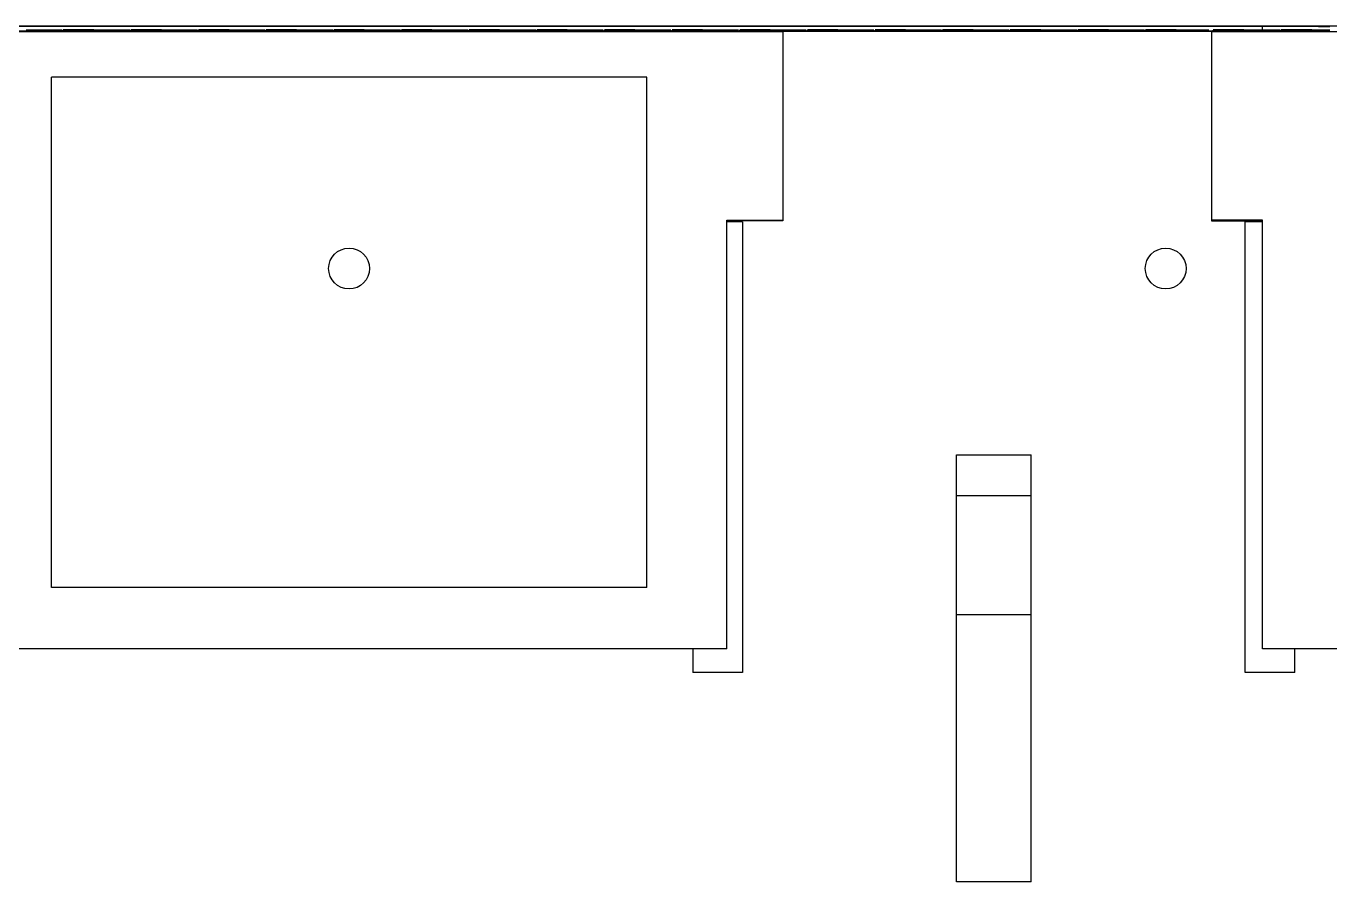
# Model space of a CAD drawing. Header units: millimetres. Extents: x 5016 to 6204, y 3065 to 3485.
# Drawn here: x 6048.5 to 6125.3, y 3377.4 to 3427.7 of the extents above; entities that cross this region are included whole.
import ezdxf

# ---------------------------------------------------------------- set-up
doc = ezdxf.new("R2010")
doc.units = ezdxf.units.MM

msp = doc.modelspace()

# ---------------------------------------------------------------- linework, layer by layer
at = {"color": 7}
for p, q in [((6134.315, 3427.728), (6000.785, 3427.728)), ((6121.28, 3427.703), (6013.82, 3427.703)), ((6121.28, 3427.703), (6121.28, 3427.504)), ((6013.82, 3427.446), (6121.28, 3427.446)), ((6093.075, 3427.387), (6042.025, 3427.387)), ((6052.526, 3427.504), (6050.735, 3427.504)), ((6050.735, 3427.446), (6050.735, 3427.483)), ((6052.526, 3427.483), (6052.526, 3427.446)), ((6056.506, 3427.504), (6054.715, 3427.504)), ((6054.715, 3427.446), (6054.715, 3427.483)), ((6056.506, 3427.483), (6056.506, 3427.446)), ((6060.486, 3427.504), (6058.695, 3427.504)), ((6058.695, 3427.446), (6058.695, 3427.483)), ((6060.486, 3427.483), (6060.486, 3427.446)), ((6064.466, 3427.504), (6062.675, 3427.504)), ((6062.675, 3427.446), (6062.675, 3427.483)), ((6064.466, 3427.483), (6064.466, 3427.446)), ((6068.446, 3427.504), (6066.655, 3427.504)), ((6066.655, 3427.446), (6066.655, 3427.483)), ((6068.446, 3427.483), (6068.446, 3427.446)), ((6072.426, 3427.504), (6070.635, 3427.504)), ((6070.635, 3427.446), (6070.635, 3427.483)), ((6072.426, 3427.483), (6072.426, 3427.446)), ((6076.406, 3427.504), (6074.615, 3427.504)), ((6074.615, 3427.446), (6074.615, 3427.483)), ((6076.406, 3427.483), (6076.406, 3427.446)), ((6080.386, 3427.504), (6078.595, 3427.504)), ((6078.595, 3427.446), (6078.595, 3427.483)), ((6080.386, 3427.483), (6080.386, 3427.446)), ((6084.366, 3427.504), (6082.575, 3427.504)), ((6082.575, 3427.446), (6082.575, 3427.483)), ((6084.366, 3427.483), (6084.366, 3427.446)), ((6088.346, 3427.504), (6086.555, 3427.504)), ((6086.555, 3427.446), (6086.555, 3427.483)), ((6088.346, 3427.483), (6088.346, 3427.446)), ((6092.326, 3427.504), (6090.535, 3427.504)), ((6090.535, 3427.446), (6090.535, 3427.483)), ((6092.326, 3427.483), (6092.326, 3427.446)), ((6118.299, 3427.409), (6093.075, 3427.409)), ((6093.075, 3427.387), (6093.075, 3416.28)), ((6096.306, 3427.504), (6094.515, 3427.504)), ((6094.515, 3427.446), (6094.515, 3427.483)), ((6096.306, 3427.483), (6096.306, 3427.446)), ((6100.286, 3427.504), (6098.495, 3427.504)), ((6098.495, 3427.446), (6098.495, 3427.483)), ((6100.286, 3427.483), (6100.286, 3427.446)), ((6104.266, 3427.504), (6102.475, 3427.504)), ((6102.475, 3427.446), (6102.475, 3427.483)), ((6104.266, 3427.483), (6104.266, 3427.446)), ((6108.246, 3427.504), (6106.455, 3427.504)), ((6106.455, 3427.446), (6106.455, 3427.483)), ((6108.246, 3427.483), (6108.246, 3427.446)), ((6112.226, 3427.504), (6110.435, 3427.504)), ((6110.435, 3427.446), (6110.435, 3427.483)), ((6112.226, 3427.483), (6112.226, 3427.446)), ((6116.206, 3427.504), (6114.415, 3427.504)), ((6114.415, 3427.446), (6114.415, 3427.483)), ((6116.206, 3427.483), (6116.206, 3427.446)), ((6143.582, 3427.387), (6118.299, 3427.387)), ((6118.299, 3427.387), (6118.299, 3416.28)), ((6120.186, 3427.504), (6118.395, 3427.504)), ((6118.395, 3427.446), (6118.395, 3427.483)), ((6120.186, 3427.483), (6120.186, 3427.446)), ((6122.375, 3427.447), (6122.375, 3427.483)), ((6085.067, 3424.725), (6050.033, 3424.725)), ((6050.033, 3394.696), (6050.033, 3424.725)), ((6085.067, 3394.696), (6085.067, 3424.725)), ((6089.772, 3416.317), (6093.075, 3416.317)), ((6089.772, 3391.093), (6089.772, 3416.317)), ((6093.075, 3416.28), (6089.772, 3416.28)), ((6090.697, 3416.217), (6089.772, 3416.217)), ((6090.697, 3416.217), (6090.697, 3389.691)), ((6121.302, 3416.317), (6118.299, 3416.317)), ((6118.299, 3416.28), (6121.302, 3416.28)), ((6121.302, 3416.217), (6120.276, 3416.217)), ((6120.276, 3389.691), (6120.276, 3416.217)), ((6121.302, 3391.093), (6121.302, 3416.317)), ((6103.285, 3402.504), (6107.689, 3402.504)), ((6103.285, 3377.38), (6103.285, 3402.504)), ((6107.689, 3377.38), (6107.689, 3402.504)), ((6107.689, 3400.102), (6103.285, 3400.102)), ((6085.067, 3394.696), (6050.033, 3394.696)), ((6107.689, 3393.095), (6103.285, 3393.095)), ((6089.772, 3391.093), (6045.329, 3391.093)), ((6087.77, 3391.093), (6087.77, 3389.691)), ((6144.583, 3391.093), (6121.302, 3391.093)), ((6123.204, 3389.691), (6123.204, 3391.093)), ((6090.697, 3389.691), (6087.77, 3389.691)), ((6123.204, 3389.691), (6120.276, 3389.691)), ((6107.689, 3377.38), (6103.285, 3377.38))]:
    msp.add_line(p, q, dxfattribs=at)
for points in [[(6050.669, 3427.485, 0), (6050.646, 3427.485, 0), (6050.621, 3427.486, 0), (6050.592, 3427.486, 0), (6050.561, 3427.486, 0), (6050.526, 3427.486, 0), (6050.489, 3427.487, 0), (6050.449, 3427.487, 0), (6050.406, 3427.487, 0), (6050.362, 3427.487, 0), (6050.315, 3427.487, 0), (6050.265, 3427.488, 0), (6050.214, 3427.488, 0), (6050.161, 3427.488, 0), (6050.107, 3427.488, 0), (6050.051, 3427.488, 0), (6049.993, 3427.488, 0), (6049.935, 3427.488, 0), (6049.876, 3427.489, 0), (6049.816, 3427.489, 0), (6049.755, 3427.489, 0), (6049.694, 3427.489, 0), (6049.633, 3427.489, 0), (6049.572, 3427.489, 0), (6049.511, 3427.489, 0), (6049.451, 3427.489, 0), (6049.391, 3427.489, 0), (6049.332, 3427.488, 0), (6049.273, 3427.488, 0), (6049.216, 3427.488, 0), (6049.161, 3427.488, 0), (6049.106, 3427.488, 0), (6049.054, 3427.488, 0), (6049.003, 3427.488, 0), (6048.955, 3427.487, 0), (6048.908, 3427.487, 0), (6048.864, 3427.487, 0), (6048.822, 3427.487, 0), (6048.783, 3427.487, 0), (6048.746, 3427.486, 0), (6048.712, 3427.486, 0), (6048.681, 3427.486, 0), (6048.653, 3427.485, 0), (6048.628, 3427.485, 0), (6048.607, 3427.485, 0), (6048.588, 3427.485, 0), (6048.573, 3427.484, 0), (6048.561, 3427.484, 0), (6048.553, 3427.484, 0), (6048.547, 3427.483, 0), (6048.546, 3427.483, 0)], [(6054.649, 3427.485, 0), (6054.626, 3427.485, 0), (6054.601, 3427.486, 0), (6054.572, 3427.486, 0), (6054.541, 3427.486, 0), (6054.506, 3427.486, 0), (6054.469, 3427.487, 0), (6054.429, 3427.487, 0), (6054.386, 3427.487, 0), (6054.342, 3427.487, 0), (6054.295, 3427.487, 0), (6054.245, 3427.488, 0), (6054.194, 3427.488, 0), (6054.141, 3427.488, 0), (6054.087, 3427.488, 0), (6054.031, 3427.488, 0), (6053.973, 3427.488, 0), (6053.915, 3427.488, 0), (6053.856, 3427.489, 0), (6053.796, 3427.489, 0), (6053.735, 3427.489, 0), (6053.674, 3427.489, 0), (6053.613, 3427.489, 0), (6053.552, 3427.489, 0), (6053.491, 3427.489, 0), (6053.431, 3427.489, 0), (6053.371, 3427.489, 0), (6053.311, 3427.488, 0), (6053.253, 3427.488, 0), (6053.196, 3427.488, 0), (6053.141, 3427.488, 0), (6053.086, 3427.488, 0), (6053.034, 3427.488, 0), (6052.983, 3427.488, 0), (6052.935, 3427.487, 0), (6052.888, 3427.487, 0), (6052.844, 3427.487, 0), (6052.802, 3427.487, 0), (6052.763, 3427.487, 0), (6052.726, 3427.486, 0), (6052.692, 3427.486, 0), (6052.661, 3427.486, 0), (6052.633, 3427.485, 0), (6052.608, 3427.485, 0), (6052.587, 3427.485, 0), (6052.568, 3427.485, 0), (6052.553, 3427.484, 0), (6052.541, 3427.484, 0), (6052.533, 3427.484, 0), (6052.527, 3427.483, 0), (6052.526, 3427.483, 0)], [(6058.629, 3427.485, 0), (6058.606, 3427.485, 0), (6058.581, 3427.486, 0), (6058.552, 3427.486, 0), (6058.521, 3427.486, 0), (6058.486, 3427.486, 0), (6058.449, 3427.487, 0), (6058.409, 3427.487, 0), (6058.366, 3427.487, 0), (6058.322, 3427.487, 0), (6058.274, 3427.487, 0), (6058.225, 3427.488, 0), (6058.174, 3427.488, 0), (6058.121, 3427.488, 0), (6058.067, 3427.488, 0), (6058.011, 3427.488, 0), (6057.953, 3427.488, 0), (6057.895, 3427.488, 0), (6057.836, 3427.489, 0), (6057.776, 3427.489, 0), (6057.715, 3427.489, 0), (6057.654, 3427.489, 0), (6057.593, 3427.489, 0), (6057.532, 3427.489, 0), (6057.471, 3427.489, 0), (6057.41, 3427.489, 0), (6057.351, 3427.489, 0), (6057.291, 3427.488, 0), (6057.233, 3427.488, 0), (6057.176, 3427.488, 0), (6057.121, 3427.488, 0), (6057.066, 3427.488, 0), (6057.014, 3427.488, 0), (6056.963, 3427.488, 0), (6056.915, 3427.487, 0), (6056.868, 3427.487, 0), (6056.824, 3427.487, 0), (6056.782, 3427.487, 0), (6056.743, 3427.487, 0), (6056.706, 3427.486, 0), (6056.672, 3427.486, 0), (6056.641, 3427.486, 0), (6056.613, 3427.485, 0), (6056.588, 3427.485, 0), (6056.567, 3427.485, 0), (6056.548, 3427.485, 0), (6056.533, 3427.484, 0), (6056.521, 3427.484, 0), (6056.512, 3427.484, 0), (6056.507, 3427.483, 0), (6056.506, 3427.483, 0)], [(6062.609, 3427.485, 0), (6062.586, 3427.485, 0), (6062.561, 3427.486, 0), (6062.532, 3427.486, 0), (6062.501, 3427.486, 0), (6062.466, 3427.486, 0), (6062.429, 3427.487, 0), (6062.389, 3427.487, 0), (6062.346, 3427.487, 0), (6062.302, 3427.487, 0), (6062.254, 3427.487, 0), (6062.205, 3427.488, 0), (6062.154, 3427.488, 0), (6062.101, 3427.488, 0), (6062.047, 3427.488, 0), (6061.991, 3427.488, 0), (6061.933, 3427.488, 0), (6061.875, 3427.488, 0), (6061.816, 3427.489, 0), (6061.756, 3427.489, 0), (6061.695, 3427.489, 0), (6061.634, 3427.489, 0), (6061.573, 3427.489, 0), (6061.512, 3427.489, 0), (6061.451, 3427.489, 0), (6061.39, 3427.489, 0), (6061.331, 3427.489, 0), (6061.271, 3427.488, 0), (6061.213, 3427.488, 0), (6061.156, 3427.488, 0), (6061.101, 3427.488, 0), (6061.046, 3427.488, 0), (6060.994, 3427.488, 0), (6060.943, 3427.488, 0), (6060.895, 3427.487, 0), (6060.848, 3427.487, 0), (6060.804, 3427.487, 0), (6060.762, 3427.487, 0), (6060.723, 3427.487, 0), (6060.686, 3427.486, 0), (6060.652, 3427.486, 0), (6060.621, 3427.486, 0), (6060.593, 3427.485, 0), (6060.568, 3427.485, 0), (6060.547, 3427.485, 0), (6060.528, 3427.485, 0), (6060.513, 3427.484, 0), (6060.501, 3427.484, 0), (6060.492, 3427.484, 0), (6060.487, 3427.483, 0), (6060.486, 3427.483, 0)], [(6066.589, 3427.485, 0), (6066.566, 3427.485, 0), (6066.541, 3427.486, 0), (6066.512, 3427.486, 0), (6066.481, 3427.486, 0), (6066.446, 3427.486, 0), (6066.409, 3427.487, 0), (6066.369, 3427.487, 0), (6066.326, 3427.487, 0), (6066.282, 3427.487, 0), (6066.234, 3427.487, 0), (6066.185, 3427.488, 0), (6066.134, 3427.488, 0), (6066.081, 3427.488, 0), (6066.027, 3427.488, 0), (6065.971, 3427.488, 0), (6065.913, 3427.488, 0), (6065.855, 3427.488, 0), (6065.796, 3427.489, 0), (6065.736, 3427.489, 0), (6065.675, 3427.489, 0), (6065.614, 3427.489, 0), (6065.553, 3427.489, 0), (6065.492, 3427.489, 0), (6065.431, 3427.489, 0), (6065.37, 3427.489, 0), (6065.311, 3427.489, 0), (6065.251, 3427.488, 0), (6065.193, 3427.488, 0), (6065.136, 3427.488, 0), (6065.081, 3427.488, 0), (6065.026, 3427.488, 0), (6064.974, 3427.488, 0), (6064.923, 3427.488, 0), (6064.875, 3427.487, 0), (6064.828, 3427.487, 0), (6064.784, 3427.487, 0), (6064.742, 3427.487, 0), (6064.703, 3427.487, 0), (6064.666, 3427.486, 0), (6064.632, 3427.486, 0), (6064.601, 3427.486, 0), (6064.573, 3427.485, 0), (6064.548, 3427.485, 0), (6064.527, 3427.485, 0), (6064.508, 3427.485, 0), (6064.493, 3427.484, 0), (6064.481, 3427.484, 0), (6064.472, 3427.484, 0), (6064.467, 3427.483, 0), (6064.466, 3427.483, 0)], [(6070.569, 3427.485, 0), (6070.546, 3427.485, 0), (6070.521, 3427.486, 0), (6070.492, 3427.486, 0), (6070.461, 3427.486, 0), (6070.426, 3427.486, 0), (6070.389, 3427.487, 0), (6070.349, 3427.487, 0), (6070.306, 3427.487, 0), (6070.262, 3427.487, 0), (6070.214, 3427.487, 0), (6070.165, 3427.488, 0), (6070.114, 3427.488, 0), (6070.061, 3427.488, 0), (6070.007, 3427.488, 0), (6069.951, 3427.488, 0), (6069.893, 3427.488, 0), (6069.835, 3427.488, 0), (6069.776, 3427.489, 0), (6069.716, 3427.489, 0), (6069.655, 3427.489, 0), (6069.594, 3427.489, 0), (6069.533, 3427.489, 0), (6069.472, 3427.489, 0), (6069.411, 3427.489, 0), (6069.35, 3427.489, 0), (6069.291, 3427.489, 0), (6069.231, 3427.488, 0), (6069.173, 3427.488, 0), (6069.116, 3427.488, 0), (6069.061, 3427.488, 0), (6069.006, 3427.488, 0), (6068.954, 3427.488, 0), (6068.903, 3427.488, 0), (6068.855, 3427.487, 0), (6068.808, 3427.487, 0), (6068.764, 3427.487, 0), (6068.722, 3427.487, 0), (6068.683, 3427.487, 0), (6068.646, 3427.486, 0), (6068.612, 3427.486, 0), (6068.581, 3427.486, 0), (6068.553, 3427.485, 0), (6068.528, 3427.485, 0), (6068.507, 3427.485, 0), (6068.488, 3427.485, 0), (6068.473, 3427.484, 0), (6068.461, 3427.484, 0), (6068.452, 3427.484, 0), (6068.447, 3427.483, 0), (6068.446, 3427.483, 0)], [(6074.549, 3427.485, 0), (6074.526, 3427.485, 0), (6074.501, 3427.486, 0), (6074.472, 3427.486, 0), (6074.441, 3427.486, 0), (6074.406, 3427.486, 0), (6074.369, 3427.487, 0), (6074.329, 3427.487, 0), (6074.286, 3427.487, 0), (6074.242, 3427.487, 0), (6074.194, 3427.487, 0), (6074.145, 3427.488, 0), (6074.094, 3427.488, 0), (6074.041, 3427.488, 0), (6073.987, 3427.488, 0), (6073.931, 3427.488, 0), (6073.873, 3427.488, 0), (6073.815, 3427.488, 0), (6073.756, 3427.489, 0), (6073.696, 3427.489, 0), (6073.635, 3427.489, 0), (6073.574, 3427.489, 0), (6073.513, 3427.489, 0), (6073.452, 3427.489, 0), (6073.391, 3427.489, 0), (6073.33, 3427.489, 0), (6073.271, 3427.489, 0), (6073.211, 3427.488, 0), (6073.153, 3427.488, 0), (6073.096, 3427.488, 0), (6073.041, 3427.488, 0), (6072.986, 3427.488, 0), (6072.934, 3427.488, 0), (6072.883, 3427.488, 0), (6072.835, 3427.487, 0), (6072.788, 3427.487, 0), (6072.744, 3427.487, 0), (6072.702, 3427.487, 0), (6072.663, 3427.487, 0), (6072.626, 3427.486, 0), (6072.592, 3427.486, 0), (6072.561, 3427.486, 0), (6072.533, 3427.485, 0), (6072.508, 3427.485, 0), (6072.487, 3427.485, 0), (6072.468, 3427.485, 0), (6072.453, 3427.484, 0), (6072.441, 3427.484, 0), (6072.432, 3427.484, 0), (6072.427, 3427.483, 0), (6072.426, 3427.483, 0)], [(6078.529, 3427.485, 0), (6078.506, 3427.485, 0), (6078.481, 3427.486, 0), (6078.452, 3427.486, 0), (6078.421, 3427.486, 0), (6078.386, 3427.486, 0), (6078.349, 3427.487, 0), (6078.309, 3427.487, 0), (6078.266, 3427.487, 0), (6078.222, 3427.487, 0), (6078.174, 3427.487, 0), (6078.125, 3427.488, 0), (6078.074, 3427.488, 0), (6078.021, 3427.488, 0), (6077.967, 3427.488, 0), (6077.911, 3427.488, 0), (6077.853, 3427.488, 0), (6077.795, 3427.488, 0), (6077.736, 3427.489, 0), (6077.676, 3427.489, 0), (6077.615, 3427.489, 0), (6077.554, 3427.489, 0), (6077.493, 3427.489, 0), (6077.432, 3427.489, 0), (6077.371, 3427.489, 0), (6077.31, 3427.489, 0), (6077.251, 3427.489, 0), (6077.191, 3427.488, 0), (6077.133, 3427.488, 0), (6077.076, 3427.488, 0), (6077.021, 3427.488, 0), (6076.966, 3427.488, 0), (6076.914, 3427.488, 0), (6076.863, 3427.488, 0), (6076.815, 3427.487, 0), (6076.768, 3427.487, 0), (6076.724, 3427.487, 0), (6076.682, 3427.487, 0), (6076.642, 3427.487, 0), (6076.606, 3427.486, 0), (6076.572, 3427.486, 0), (6076.541, 3427.486, 0), (6076.513, 3427.485, 0), (6076.488, 3427.485, 0), (6076.467, 3427.485, 0), (6076.448, 3427.485, 0), (6076.433, 3427.484, 0), (6076.421, 3427.484, 0), (6076.412, 3427.484, 0), (6076.407, 3427.483, 0), (6076.406, 3427.483, 0)], [(6082.509, 3427.485, 0), (6082.486, 3427.485, 0), (6082.461, 3427.486, 0), (6082.432, 3427.486, 0), (6082.401, 3427.486, 0), (6082.366, 3427.486, 0), (6082.329, 3427.487, 0), (6082.289, 3427.487, 0), (6082.246, 3427.487, 0), (6082.202, 3427.487, 0), (6082.154, 3427.487, 0), (6082.105, 3427.488, 0), (6082.054, 3427.488, 0), (6082.001, 3427.488, 0), (6081.947, 3427.488, 0), (6081.891, 3427.488, 0), (6081.833, 3427.488, 0), (6081.775, 3427.488, 0), (6081.716, 3427.489, 0), (6081.656, 3427.489, 0), (6081.595, 3427.489, 0), (6081.534, 3427.489, 0), (6081.473, 3427.489, 0), (6081.412, 3427.489, 0), (6081.351, 3427.489, 0), (6081.29, 3427.489, 0), (6081.231, 3427.489, 0), (6081.171, 3427.488, 0), (6081.113, 3427.488, 0), (6081.056, 3427.488, 0), (6081.001, 3427.488, 0), (6080.946, 3427.488, 0), (6080.894, 3427.488, 0), (6080.843, 3427.488, 0), (6080.795, 3427.487, 0), (6080.748, 3427.487, 0), (6080.704, 3427.487, 0), (6080.662, 3427.487, 0), (6080.622, 3427.487, 0), (6080.586, 3427.486, 0), (6080.552, 3427.486, 0), (6080.521, 3427.486, 0), (6080.493, 3427.485, 0), (6080.468, 3427.485, 0), (6080.447, 3427.485, 0), (6080.428, 3427.485, 0), (6080.413, 3427.484, 0), (6080.401, 3427.484, 0), (6080.392, 3427.484, 0), (6080.387, 3427.483, 0), (6080.386, 3427.483, 0)], [(6086.489, 3427.485, 0), (6086.466, 3427.485, 0), (6086.441, 3427.486, 0), (6086.412, 3427.486, 0), (6086.38, 3427.486, 0), (6086.346, 3427.486, 0), (6086.309, 3427.487, 0), (6086.269, 3427.487, 0), (6086.226, 3427.487, 0), (6086.182, 3427.487, 0), (6086.134, 3427.487, 0), (6086.085, 3427.488, 0), (6086.034, 3427.488, 0), (6085.981, 3427.488, 0), (6085.927, 3427.488, 0), (6085.871, 3427.488, 0), (6085.813, 3427.488, 0), (6085.755, 3427.488, 0), (6085.696, 3427.489, 0), (6085.636, 3427.489, 0), (6085.575, 3427.489, 0), (6085.514, 3427.489, 0), (6085.453, 3427.489, 0), (6085.392, 3427.489, 0), (6085.331, 3427.489, 0), (6085.27, 3427.489, 0), (6085.211, 3427.489, 0), (6085.151, 3427.488, 0), (6085.093, 3427.488, 0), (6085.036, 3427.488, 0), (6084.981, 3427.488, 0), (6084.926, 3427.488, 0), (6084.874, 3427.488, 0), (6084.823, 3427.488, 0), (6084.774, 3427.487, 0), (6084.728, 3427.487, 0), (6084.684, 3427.487, 0), (6084.642, 3427.487, 0), (6084.602, 3427.487, 0), (6084.566, 3427.486, 0), (6084.532, 3427.486, 0), (6084.501, 3427.486, 0), (6084.473, 3427.485, 0), (6084.448, 3427.485, 0), (6084.427, 3427.485, 0), (6084.408, 3427.485, 0), (6084.393, 3427.484, 0), (6084.381, 3427.484, 0), (6084.372, 3427.484, 0), (6084.367, 3427.483, 0), (6084.366, 3427.483, 0)], [(6090.469, 3427.485, 0), (6090.446, 3427.485, 0), (6090.421, 3427.486, 0), (6090.392, 3427.486, 0), (6090.36, 3427.486, 0), (6090.326, 3427.486, 0), (6090.289, 3427.487, 0), (6090.249, 3427.487, 0), (6090.206, 3427.487, 0), (6090.162, 3427.487, 0), (6090.114, 3427.487, 0), (6090.065, 3427.488, 0), (6090.014, 3427.488, 0), (6089.961, 3427.488, 0), (6089.907, 3427.488, 0), (6089.851, 3427.488, 0), (6089.793, 3427.488, 0), (6089.735, 3427.488, 0), (6089.676, 3427.489, 0), (6089.616, 3427.489, 0), (6089.555, 3427.489, 0), (6089.494, 3427.489, 0), (6089.433, 3427.489, 0), (6089.372, 3427.489, 0), (6089.311, 3427.489, 0), (6089.25, 3427.489, 0), (6089.191, 3427.489, 0), (6089.131, 3427.488, 0), (6089.073, 3427.488, 0), (6089.016, 3427.488, 0), (6088.961, 3427.488, 0), (6088.906, 3427.488, 0), (6088.854, 3427.488, 0), (6088.803, 3427.488, 0), (6088.754, 3427.487, 0), (6088.708, 3427.487, 0), (6088.664, 3427.487, 0), (6088.622, 3427.487, 0), (6088.582, 3427.487, 0), (6088.546, 3427.486, 0), (6088.512, 3427.486, 0), (6088.481, 3427.486, 0), (6088.453, 3427.485, 0), (6088.428, 3427.485, 0), (6088.407, 3427.485, 0), (6088.388, 3427.485, 0), (6088.373, 3427.484, 0), (6088.361, 3427.484, 0), (6088.352, 3427.484, 0), (6088.347, 3427.483, 0), (6088.346, 3427.483, 0)], [(6094.449, 3427.485, 0), (6094.426, 3427.485, 0), (6094.401, 3427.486, 0), (6094.372, 3427.486, 0), (6094.34, 3427.486, 0), (6094.306, 3427.486, 0), (6094.269, 3427.487, 0), (6094.229, 3427.487, 0), (6094.186, 3427.487, 0), (6094.142, 3427.487, 0), (6094.094, 3427.487, 0), (6094.045, 3427.488, 0), (6093.994, 3427.488, 0), (6093.941, 3427.488, 0), (6093.887, 3427.488, 0), (6093.831, 3427.488, 0), (6093.773, 3427.488, 0), (6093.715, 3427.488, 0), (6093.656, 3427.489, 0), (6093.596, 3427.489, 0), (6093.535, 3427.489, 0), (6093.474, 3427.489, 0), (6093.413, 3427.489, 0), (6093.352, 3427.489, 0), (6093.291, 3427.489, 0), (6093.23, 3427.489, 0), (6093.171, 3427.489, 0), (6093.111, 3427.488, 0), (6093.053, 3427.488, 0), (6092.996, 3427.488, 0), (6092.941, 3427.488, 0), (6092.886, 3427.488, 0), (6092.834, 3427.488, 0), (6092.783, 3427.488, 0), (6092.734, 3427.487, 0), (6092.688, 3427.487, 0), (6092.644, 3427.487, 0), (6092.602, 3427.487, 0), (6092.562, 3427.487, 0), (6092.526, 3427.486, 0), (6092.492, 3427.486, 0), (6092.461, 3427.486, 0), (6092.433, 3427.485, 0), (6092.408, 3427.485, 0), (6092.387, 3427.485, 0), (6092.368, 3427.485, 0), (6092.353, 3427.484, 0), (6092.341, 3427.484, 0), (6092.332, 3427.484, 0), (6092.327, 3427.483, 0), (6092.326, 3427.483, 0)], [(6098.429, 3427.485, 0), (6098.406, 3427.485, 0), (6098.381, 3427.486, 0), (6098.352, 3427.486, 0), (6098.32, 3427.486, 0), (6098.286, 3427.486, 0), (6098.249, 3427.487, 0), (6098.209, 3427.487, 0), (6098.166, 3427.487, 0), (6098.121, 3427.487, 0), (6098.074, 3427.487, 0), (6098.025, 3427.488, 0), (6097.974, 3427.488, 0), (6097.921, 3427.488, 0), (6097.867, 3427.488, 0), (6097.811, 3427.488, 0), (6097.753, 3427.488, 0), (6097.695, 3427.488, 0), (6097.636, 3427.489, 0), (6097.576, 3427.489, 0), (6097.515, 3427.489, 0), (6097.454, 3427.489, 0), (6097.393, 3427.489, 0), (6097.332, 3427.489, 0), (6097.271, 3427.489, 0), (6097.21, 3427.489, 0), (6097.151, 3427.489, 0), (6097.091, 3427.488, 0), (6097.033, 3427.488, 0), (6096.976, 3427.488, 0), (6096.921, 3427.488, 0), (6096.866, 3427.488, 0), (6096.814, 3427.488, 0), (6096.763, 3427.488, 0), (6096.714, 3427.487, 0), (6096.668, 3427.487, 0), (6096.624, 3427.487, 0), (6096.582, 3427.487, 0), (6096.542, 3427.487, 0), (6096.506, 3427.486, 0), (6096.472, 3427.486, 0), (6096.441, 3427.486, 0), (6096.413, 3427.485, 0), (6096.388, 3427.485, 0), (6096.367, 3427.485, 0), (6096.348, 3427.485, 0), (6096.333, 3427.484, 0), (6096.321, 3427.484, 0), (6096.312, 3427.484, 0), (6096.307, 3427.483, 0), (6096.306, 3427.483, 0)], [(6102.409, 3427.485, 0), (6102.386, 3427.485, 0), (6102.361, 3427.486, 0), (6102.332, 3427.486, 0), (6102.3, 3427.486, 0), (6102.266, 3427.486, 0), (6102.229, 3427.487, 0), (6102.189, 3427.487, 0), (6102.146, 3427.487, 0), (6102.101, 3427.487, 0), (6102.054, 3427.487, 0), (6102.005, 3427.488, 0), (6101.954, 3427.488, 0), (6101.901, 3427.488, 0), (6101.847, 3427.488, 0), (6101.791, 3427.488, 0), (6101.733, 3427.488, 0), (6101.675, 3427.488, 0), (6101.616, 3427.489, 0), (6101.556, 3427.489, 0), (6101.495, 3427.489, 0), (6101.434, 3427.489, 0), (6101.373, 3427.489, 0), (6101.312, 3427.489, 0), (6101.251, 3427.489, 0), (6101.19, 3427.489, 0), (6101.131, 3427.489, 0), (6101.071, 3427.488, 0), (6101.013, 3427.488, 0), (6100.956, 3427.488, 0), (6100.901, 3427.488, 0), (6100.846, 3427.488, 0), (6100.794, 3427.488, 0), (6100.743, 3427.488, 0), (6100.694, 3427.487, 0), (6100.648, 3427.487, 0), (6100.604, 3427.487, 0), (6100.562, 3427.487, 0), (6100.522, 3427.487, 0), (6100.486, 3427.486, 0), (6100.452, 3427.486, 0), (6100.421, 3427.486, 0), (6100.393, 3427.485, 0), (6100.368, 3427.485, 0), (6100.346, 3427.485, 0), (6100.328, 3427.485, 0), (6100.313, 3427.484, 0), (6100.301, 3427.484, 0), (6100.292, 3427.484, 0), (6100.287, 3427.483, 0), (6100.286, 3427.483, 0)], [(6106.389, 3427.485, 0), (6106.366, 3427.485, 0), (6106.341, 3427.486, 0), (6106.312, 3427.486, 0), (6106.28, 3427.486, 0), (6106.246, 3427.486, 0), (6106.209, 3427.487, 0), (6106.169, 3427.487, 0), (6106.126, 3427.487, 0), (6106.081, 3427.487, 0), (6106.034, 3427.487, 0), (6105.985, 3427.488, 0), (6105.934, 3427.488, 0), (6105.881, 3427.488, 0), (6105.827, 3427.488, 0), (6105.771, 3427.488, 0), (6105.713, 3427.488, 0), (6105.655, 3427.488, 0), (6105.596, 3427.489, 0), (6105.536, 3427.489, 0), (6105.475, 3427.489, 0), (6105.414, 3427.489, 0), (6105.353, 3427.489, 0), (6105.292, 3427.489, 0), (6105.231, 3427.489, 0), (6105.17, 3427.489, 0), (6105.111, 3427.489, 0), (6105.051, 3427.488, 0), (6104.993, 3427.488, 0), (6104.936, 3427.488, 0), (6104.881, 3427.488, 0), (6104.826, 3427.488, 0), (6104.774, 3427.488, 0), (6104.723, 3427.488, 0), (6104.674, 3427.487, 0), (6104.628, 3427.487, 0), (6104.584, 3427.487, 0), (6104.542, 3427.487, 0), (6104.502, 3427.487, 0), (6104.466, 3427.486, 0), (6104.432, 3427.486, 0), (6104.401, 3427.486, 0), (6104.373, 3427.485, 0), (6104.348, 3427.485, 0), (6104.326, 3427.485, 0), (6104.308, 3427.485, 0), (6104.293, 3427.484, 0), (6104.281, 3427.484, 0), (6104.272, 3427.484, 0), (6104.267, 3427.483, 0), (6104.266, 3427.483, 0)], [(6110.369, 3427.485, 0), (6110.346, 3427.485, 0), (6110.321, 3427.486, 0), (6110.292, 3427.486, 0), (6110.26, 3427.486, 0), (6110.226, 3427.486, 0), (6110.189, 3427.487, 0), (6110.149, 3427.487, 0), (6110.106, 3427.487, 0), (6110.061, 3427.487, 0), (6110.014, 3427.487, 0), (6109.965, 3427.488, 0), (6109.914, 3427.488, 0), (6109.861, 3427.488, 0), (6109.807, 3427.488, 0), (6109.751, 3427.488, 0), (6109.693, 3427.488, 0), (6109.635, 3427.488, 0), (6109.576, 3427.489, 0), (6109.516, 3427.489, 0), (6109.455, 3427.489, 0), (6109.394, 3427.489, 0), (6109.333, 3427.489, 0), (6109.272, 3427.489, 0), (6109.211, 3427.489, 0), (6109.15, 3427.489, 0), (6109.09, 3427.489, 0), (6109.031, 3427.488, 0), (6108.973, 3427.488, 0), (6108.916, 3427.488, 0), (6108.861, 3427.488, 0), (6108.806, 3427.488, 0), (6108.754, 3427.488, 0), (6108.703, 3427.488, 0), (6108.654, 3427.487, 0), (6108.608, 3427.487, 0), (6108.564, 3427.487, 0), (6108.522, 3427.487, 0), (6108.482, 3427.487, 0), (6108.446, 3427.486, 0), (6108.412, 3427.486, 0), (6108.381, 3427.486, 0), (6108.353, 3427.485, 0), (6108.328, 3427.485, 0), (6108.306, 3427.485, 0), (6108.288, 3427.485, 0), (6108.273, 3427.484, 0), (6108.261, 3427.484, 0), (6108.252, 3427.484, 0), (6108.247, 3427.483, 0), (6108.246, 3427.483, 0)], [(6114.349, 3427.485, 0), (6114.326, 3427.485, 0), (6114.301, 3427.486, 0), (6114.272, 3427.486, 0), (6114.24, 3427.486, 0), (6114.206, 3427.486, 0), (6114.169, 3427.487, 0), (6114.129, 3427.487, 0), (6114.086, 3427.487, 0), (6114.041, 3427.487, 0), (6113.994, 3427.487, 0), (6113.945, 3427.488, 0), (6113.894, 3427.488, 0), (6113.841, 3427.488, 0), (6113.787, 3427.488, 0), (6113.731, 3427.488, 0), (6113.673, 3427.488, 0), (6113.615, 3427.488, 0), (6113.556, 3427.489, 0), (6113.496, 3427.489, 0), (6113.435, 3427.489, 0), (6113.374, 3427.489, 0), (6113.313, 3427.489, 0), (6113.252, 3427.489, 0), (6113.191, 3427.489, 0), (6113.13, 3427.489, 0), (6113.07, 3427.489, 0), (6113.011, 3427.488, 0), (6112.953, 3427.488, 0), (6112.896, 3427.488, 0), (6112.841, 3427.488, 0), (6112.786, 3427.488, 0), (6112.734, 3427.488, 0), (6112.683, 3427.488, 0), (6112.634, 3427.487, 0), (6112.588, 3427.487, 0), (6112.544, 3427.487, 0), (6112.502, 3427.487, 0), (6112.462, 3427.487, 0), (6112.426, 3427.486, 0), (6112.392, 3427.486, 0), (6112.361, 3427.486, 0), (6112.333, 3427.485, 0), (6112.308, 3427.485, 0), (6112.286, 3427.485, 0), (6112.268, 3427.485, 0), (6112.253, 3427.484, 0), (6112.241, 3427.484, 0), (6112.232, 3427.484, 0), (6112.227, 3427.483, 0), (6112.226, 3427.483, 0)], [(6118.139, 3427.487, 0), (6118.104, 3427.487, 0), (6118.066, 3427.487, 0), (6118.027, 3427.487, 0), (6117.986, 3427.487, 0), (6117.944, 3427.488, 0), (6117.9, 3427.488, 0), (6117.854, 3427.488, 0), (6117.808, 3427.488, 0), (6117.76, 3427.488, 0), (6117.711, 3427.488, 0), (6117.66, 3427.488, 0), (6117.61, 3427.488, 0), (6117.558, 3427.489, 0), (6117.506, 3427.489, 0), (6117.453, 3427.489, 0), (6117.4, 3427.489, 0), (6117.346, 3427.489, 0), (6117.293, 3427.489, 0), (6117.239, 3427.489, 0), (6117.186, 3427.489, 0), (6117.133, 3427.489, 0), (6117.08, 3427.489, 0), (6117.028, 3427.489, 0), (6116.977, 3427.488, 0), (6116.926, 3427.488, 0), (6116.876, 3427.488, 0), (6116.827, 3427.488, 0), (6116.78, 3427.488, 0), (6116.733, 3427.488, 0), (6116.688, 3427.488, 0), (6116.645, 3427.488, 0), (6116.603, 3427.487, 0), (6116.562, 3427.487, 0), (6116.524, 3427.487, 0), (6116.487, 3427.487, 0), (6116.452, 3427.487, 0), (6116.419, 3427.486, 0), (6116.389, 3427.486, 0), (6116.36, 3427.486, 0), (6116.334, 3427.486, 0), (6116.31, 3427.485, 0), (6116.288, 3427.485, 0), (6116.269, 3427.485, 0), (6116.252, 3427.485, 0), (6116.238, 3427.484, 0), (6116.226, 3427.484, 0), (6116.217, 3427.484, 0), (6116.211, 3427.484, 0), (6116.207, 3427.483, 0), (6116.206, 3427.483, 0)], [(6122.309, 3427.485, 0), (6122.286, 3427.485, 0), (6122.261, 3427.486, 0), (6122.232, 3427.486, 0), (6122.2, 3427.486, 0), (6122.166, 3427.486, 0), (6122.129, 3427.487, 0), (6122.089, 3427.487, 0), (6122.046, 3427.487, 0), (6122.001, 3427.487, 0), (6121.954, 3427.487, 0), (6121.905, 3427.488, 0), (6121.854, 3427.488, 0), (6121.801, 3427.488, 0), (6121.747, 3427.488, 0), (6121.691, 3427.488, 0), (6121.633, 3427.488, 0), (6121.575, 3427.488, 0), (6121.516, 3427.489, 0), (6121.456, 3427.489, 0), (6121.395, 3427.489, 0), (6121.334, 3427.489, 0), (6121.273, 3427.489, 0), (6121.212, 3427.489, 0), (6121.151, 3427.489, 0), (6121.09, 3427.489, 0), (6121.03, 3427.489, 0), (6120.971, 3427.488, 0), (6120.913, 3427.488, 0), (6120.856, 3427.488, 0), (6120.801, 3427.488, 0), (6120.746, 3427.488, 0), (6120.694, 3427.488, 0), (6120.643, 3427.488, 0), (6120.594, 3427.487, 0), (6120.548, 3427.487, 0), (6120.504, 3427.487, 0), (6120.462, 3427.487, 0), (6120.422, 3427.487, 0), (6120.386, 3427.486, 0), (6120.352, 3427.486, 0), (6120.321, 3427.486, 0), (6120.293, 3427.485, 0), (6120.268, 3427.485, 0), (6120.246, 3427.485, 0), (6120.228, 3427.485, 0), (6120.213, 3427.484, 0), (6120.201, 3427.484, 0), (6120.192, 3427.484, 0), (6120.187, 3427.483, 0), (6120.186, 3427.483, 0)], [(6125.26, 3427.483, 0), (6125.259, 3427.484, 0), (6125.255, 3427.485, 0), (6125.248, 3427.485, 0), (6125.239, 3427.486, 0), (6125.227, 3427.486, 0), (6125.212, 3427.487, 0), (6125.195, 3427.487, 0), (6125.175, 3427.488, 0), (6125.153, 3427.488, 0), (6125.128, 3427.489, 0), (6125.1, 3427.489, 0), (6125.07, 3427.49, 0), (6125.038, 3427.49, 0), (6125.003, 3427.491, 0), (6124.965, 3427.491, 0), (6124.925, 3427.492, 0), (6124.882, 3427.492, 0), (6124.838, 3427.493, 0), (6124.79, 3427.493, 0), (6124.741, 3427.494, 0), (6124.689, 3427.494, 0), (6124.635, 3427.495, 0), (6124.578, 3427.495, 0), (6124.519, 3427.496, 0), (6124.459, 3427.496, 0), (6124.396, 3427.496, 0), (6124.331, 3427.497, 0), (6124.264, 3427.497, 0), (6124.195, 3427.498, 0), (6124.124, 3427.498, 0), (6124.051, 3427.498, 0), (6123.976, 3427.499, 0), (6123.9, 3427.499, 0), (6123.821, 3427.5, 0), (6123.741, 3427.5, 0), (6123.66, 3427.5, 0), (6123.577, 3427.501, 0), (6123.492, 3427.501, 0), (6123.406, 3427.501, 0), (6123.318, 3427.501, 0), (6123.229, 3427.502, 0), (6123.139, 3427.502, 0), (6123.047, 3427.502, 0), (6122.955, 3427.502, 0), (6122.861, 3427.503, 0), (6122.766, 3427.503, 0), (6122.67, 3427.503, 0), (6122.573, 3427.503, 0), (6122.476, 3427.503, 0), (6122.377, 3427.504, 0)]]:
    msp.add_polyline3d(points, dxfattribs=at)
for centre in [(6067.55, 3413.464), (6115.597, 3413.464)]:
    msp.add_circle(centre, 1.201, dxfattribs=at)
for centre, start_param, end_param in [((6121.28, 3427.682), 0, 1.570796), ((6121.28, 3427.467), 4.712389, 6.283185)]:
    msp.add_ellipse(centre, major_axis=(3.98, 0), ratio=0.00524, start_param=start_param, end_param=end_param, dxfattribs=at)

doc.saveas('drawing.dxf')
